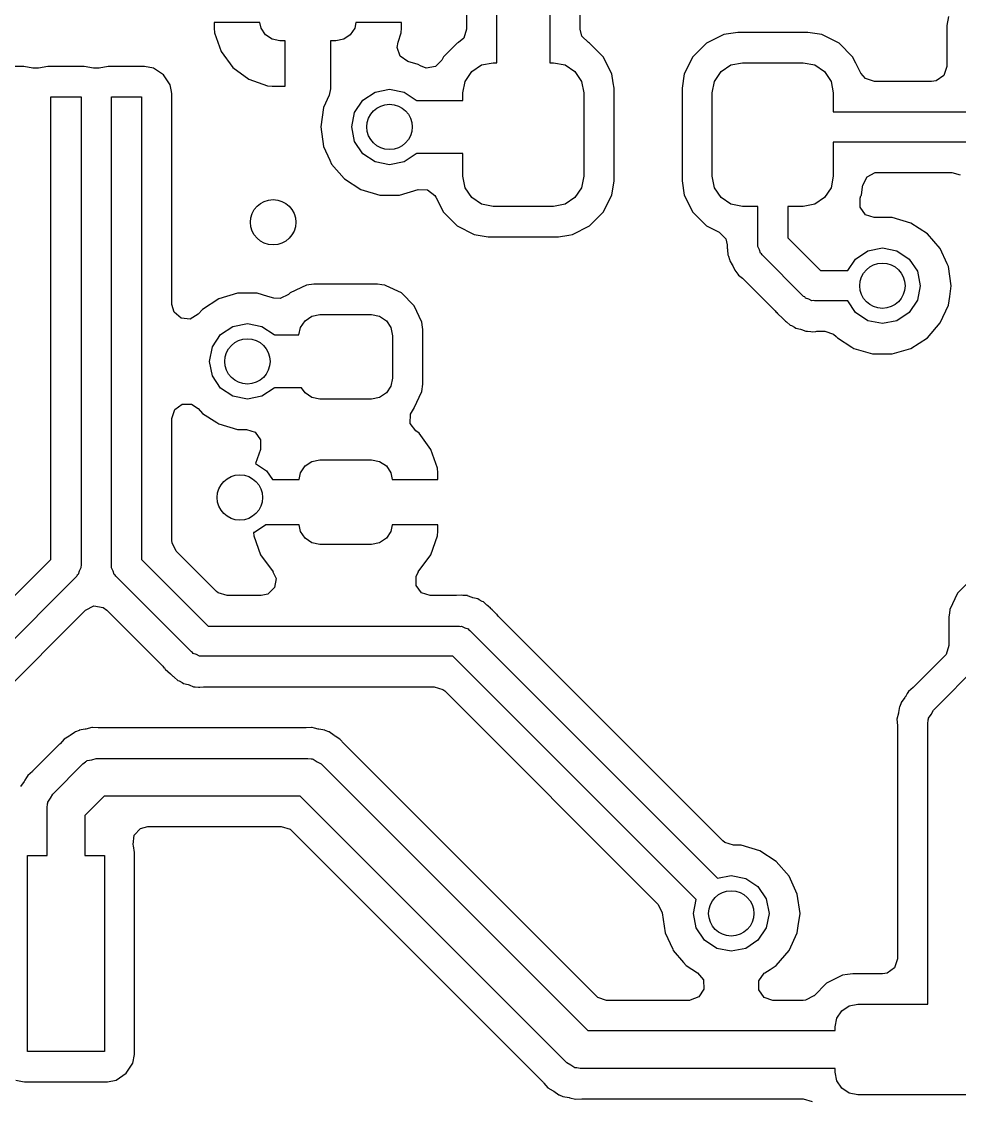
# Model space of a CAD drawing. Extents: x 100.3 to 197.2, y -144.7 to -85.3.
# Drawn here: x 171.46 to 177.66, y -105.48 to -98.35 of the extents above; entities that cross this region are included whole.
import ezdxf

# ---------------------------------------------------------------- set-up
doc = ezdxf.new("R2010")
doc.units = 0
doc.layers.add('BLACK', color=7, linetype='CONTINUOUS')

msp = doc.modelspace()

# ---------------------------------------------------------------- linework, layer by layer
at = {"layer": 'BLACK', "linetype": 'CONTINUOUS'}
for p, q in [((174.6, -98.625), (174.6, -97.975)), ((174.95, -97.975), (174.95, -98.625)), ((174.399, -98.1957), (174.399, -98.4043)), ((175.15, -98.4043), (175.15, -98.1957)), ((177.587, -98.3193), (177.575, -98.3802)), ((173.033, -98.36), (172.73, -98.36)), ((172.73, -98.36), (172.73, -98.36)), ((172.73, -98.36), (172.73, -98.3974)), ((172.73, -98.3974), (172.733, -98.4268)), ((173.04, -98.3967), (173.033, -98.36)), ((173.07, -98.4405), (173.04, -98.3967)), ((173.66, -98.3967), (173.63, -98.4405)), ((173.667, -98.36), (173.66, -98.3967)), ((173.97, -98.36), (173.667, -98.36)), ((173.967, -98.4268), (173.97, -98.3974)), ((173.97, -98.3974), (173.97, -98.36)), ((173.97, -98.36), (173.97, -98.36)), ((173.97, -98.3974), (173.97, -98.3974)), ((174.399, -98.4043), (174.381, -98.4625)), ((175.161, -98.4492), (175.15, -98.4043)), ((177.575, -98.3802), (177.575, -98.6505)), ((172.733, -98.4268), (172.776, -98.5506)), ((173.113, -98.4697), (173.07, -98.4405)), ((173.165, -98.48), (173.113, -98.4697)), ((173.2, -98.48), (173.165, -98.48)), ((173.2, -98.78), (173.2, -98.48)), ((173.535, -98.48), (173.5, -98.48)), ((173.5, -98.48), (173.5, -98.798)), ((173.587, -98.4697), (173.535, -98.48)), ((173.63, -98.4405), (173.587, -98.4697)), ((173.94, -98.5239), (173.946, -98.4884)), ((173.946, -98.4884), (173.967, -98.4268)), ((174.345, -98.4925), (174.337, -98.4969)), ((174.381, -98.4625), (174.345, -98.4925)), ((175.205, -98.4925), (175.161, -98.4492)), ((175.213, -98.4969), (175.205, -98.4925)), ((176.1, -98.4394), (175.987, -98.4969)), ((176.193, -98.4245), (176.1, -98.4394)), ((176.1, -98.4394), (176.1, -98.4394)), ((176.657, -98.4245), (176.193, -98.4245)), ((176.193, -98.4245), (176.193, -98.4245)), ((176.75, -98.4394), (176.657, -98.4245)), ((176.863, -98.4969), (176.75, -98.4394)), ((176.75, -98.4394), (176.75, -98.4394)), ((172.776, -98.5506), (172.854, -98.6561)), ((173.961, -98.5815), (173.94, -98.5239)), ((174.337, -98.4969), (174.247, -98.5867)), ((174.337, -98.4969), (174.337, -98.4969)), ((174.337, -98.4969), (174.337, -98.4969)), ((175.303, -98.5867), (175.213, -98.4969)), ((175.213, -98.4969), (175.213, -98.4969)), ((175.213, -98.4969), (175.213, -98.4969)), ((175.987, -98.4969), (175.897, -98.5867)), ((176.953, -98.5867), (176.863, -98.4969)), ((174.011, -98.6161), (173.961, -98.5815)), ((174.079, -98.636), (174.011, -98.6161)), ((174.095, -98.6459), (174.079, -98.636)), ((174.236, -98.6076), (174.193, -98.6509)), ((174.242, -98.5956), (174.236, -98.6076)), ((174.247, -98.5867), (174.242, -98.5956)), ((174.498, -98.6402), (174.575, -98.625)), ((174.575, -98.625), (174.6, -98.625)), ((174.95, -98.625), (174.975, -98.625)), ((174.975, -98.625), (175.052, -98.6402)), ((175.361, -98.6997), (175.303, -98.5867)), ((175.897, -98.5867), (175.839, -98.6997)), ((176.148, -98.6402), (176.225, -98.625)), ((176.225, -98.625), (176.625, -98.625)), ((176.625, -98.625), (176.702, -98.6402)), ((176.975, -98.629), (176.953, -98.5867)), ((177.008, -98.6954), (176.975, -98.629)), ((171.47, -98.6495), (171.23, -98.6495)), ((171.531, -98.6616), (171.47, -98.6495)), ((171.47, -98.6495), (171.47, -98.6495)), ((171.569, -98.6616), (171.531, -98.6616)), ((171.63, -98.6495), (171.569, -98.6616)), ((171.87, -98.6495), (171.63, -98.6495)), ((171.63, -98.6495), (171.63, -98.6495)), ((171.931, -98.6616), (171.87, -98.6495)), ((171.87, -98.6495), (171.87, -98.6495)), ((171.969, -98.6616), (171.931, -98.6616)), ((172.03, -98.6495), (171.969, -98.6616)), ((172.27, -98.6495), (172.03, -98.6495)), ((172.03, -98.6495), (172.03, -98.6495)), ((172.328, -98.6611), (172.27, -98.6495)), ((172.27, -98.6495), (172.27, -98.6495)), ((172.394, -98.7054), (172.328, -98.6611)), ((172.328, -98.6611), (172.328, -98.6611)), ((172.328, -98.6611), (172.328, -98.6611)), ((172.328, -98.6611), (172.328, -98.6611)), ((172.395, -98.7054), (172.394, -98.7054)), ((172.439, -98.7718), (172.395, -98.7054)), ((172.854, -98.6561), (172.854, -98.6561)), ((172.854, -98.6561), (172.959, -98.7339)), ((174.133, -98.6604), (174.095, -98.6459)), ((174.193, -98.6509), (174.133, -98.6604)), ((174.39, -98.7485), (174.434, -98.6836)), ((174.434, -98.6836), (174.498, -98.6402)), ((175.052, -98.6402), (175.116, -98.6836)), ((175.116, -98.6836), (175.16, -98.7485)), ((175.37, -98.7573), (175.361, -98.6997)), ((175.361, -98.6997), (175.361, -98.6997)), ((175.361, -98.6997), (175.361, -98.6997)), ((175.839, -98.6997), (175.825, -98.7935)), ((176.04, -98.7485), (176.084, -98.6836)), ((176.084, -98.6836), (176.148, -98.6402)), ((176.702, -98.6402), (176.766, -98.6836)), ((176.766, -98.6836), (176.81, -98.7485)), ((177.038, -98.7306), (177.008, -98.6954)), ((177.575, -98.6505), (177.556, -98.7087)), ((172.448, -98.8162), (172.439, -98.7718)), ((172.959, -98.7339), (173.083, -98.7772)), ((173.083, -98.7772), (173.113, -98.78)), ((174.375, -98.825), (174.39, -98.7485)), ((175.16, -98.7485), (175.175, -98.825)), ((175.375, -98.7935), (175.37, -98.7573)), ((176.025, -98.825), (176.04, -98.7485)), ((176.81, -98.7485), (176.825, -98.825)), ((177.097, -98.7495), (177.038, -98.7306)), ((177.475, -98.7495), (177.097, -98.7495)), ((177.506, -98.7447), (177.475, -98.7495)), ((177.556, -98.7087), (177.506, -98.7447)), ((171.65, -99.85), (171.65, -98.85)), ((171.65, -98.85), (171.85, -98.85)), ((171.85, -98.85), (171.85, -99.35)), ((172.05, -99.85), (172.05, -98.85)), ((172.05, -98.85), (172.25, -98.85)), ((172.25, -98.85), (172.25, -99.35)), ((172.45, -98.8302), (172.448, -98.8162)), ((172.451, -98.8303), (172.45, -98.8302)), ((172.451, -100.223), (172.451, -98.8303)), ((173.113, -98.78), (173.113, -98.78)), ((173.113, -98.78), (173.2, -98.78)), ((173.2, -98.78), (173.2, -98.78)), ((173.491, -98.8391), (173.453, -98.9218)), ((173.5, -98.798), (173.491, -98.8391)), ((173.713, -98.8732), (173.794, -98.819)), ((173.794, -98.819), (173.89, -98.8)), ((173.89, -98.8), (173.986, -98.819)), ((173.986, -98.819), (174.067, -98.8732)), ((174.375, -98.875), (174.375, -98.825)), ((175.175, -98.825), (175.175, -99.375)), ((175.375, -99.4065), (175.375, -98.7935)), ((175.825, -98.7935), (175.825, -99.4065)), ((176.025, -99.375), (176.025, -98.825)), ((176.825, -98.825), (176.825, -98.95)), ((173.659, -98.9543), (173.713, -98.8732)), ((174.067, -98.8732), (174.068, -98.875)), ((174.068, -98.875), (174.375, -98.875)), ((173.453, -98.9218), (173.435, -99.05)), ((173.453, -98.9218), (173.453, -98.9218)), ((173.64, -99.05), (173.659, -98.9543)), ((176.825, -98.95), (177.775, -98.95)), ((173.435, -99.05), (173.435, -99.05)), ((173.435, -99.05), (173.453, -99.1782)), ((173.659, -99.1457), (173.64, -99.05)), ((173.453, -99.1782), (173.495, -99.2699)), ((173.713, -99.2268), (173.659, -99.1457)), ((177.775, -99.15), (176.825, -99.15)), ((176.825, -99.15), (176.825, -99.375)), ((173.495, -99.2699), (173.507, -99.2961)), ((173.794, -99.281), (173.713, -99.2268)), ((174.067, -99.2268), (173.986, -99.281)), ((174.068, -99.225), (174.067, -99.2268)), ((174.375, -99.225), (174.068, -99.225)), ((174.375, -99.375), (174.375, -99.225)), ((173.507, -99.2961), (173.589, -99.3904)), ((173.89, -99.3), (173.794, -99.281)), ((173.986, -99.281), (173.89, -99.3)), ((171.85, -99.35), (171.85, -101.95)), ((172.25, -99.35), (172.25, -101.909)), ((173.589, -99.3904), (173.592, -99.394)), ((173.592, -99.394), (173.7, -99.4637)), ((174.39, -99.4515), (174.375, -99.375)), ((175.175, -99.375), (175.16, -99.4515)), ((175.361, -99.5003), (175.375, -99.4065)), ((175.825, -99.4065), (175.825, -99.4065)), ((175.825, -99.4065), (175.839, -99.5003)), ((176.04, -99.4515), (176.025, -99.375)), ((176.825, -99.375), (176.81, -99.4515)), ((177.021, -99.434), (177.049, -99.3795)), ((177.049, -99.3795), (177.103, -99.3517)), ((177.103, -99.3517), (177.119, -99.3505)), ((177.119, -99.3505), (177.609, -99.3505)), ((177.609, -99.3505), (177.664, -99.3672)), ((173.7, -99.4637), (173.701, -99.464)), ((173.701, -99.464), (173.825, -99.5005)), ((173.955, -99.5005), (174.079, -99.464)), ((174.079, -99.464), (174.08, -99.4637)), ((174.079, -99.464), (174.079, -99.464)), ((174.08, -99.4637), (174.141, -99.4654)), ((174.141, -99.4654), (174.19, -99.5028)), ((174.434, -99.5164), (174.39, -99.4515)), ((175.16, -99.4515), (175.116, -99.5164)), ((176.084, -99.5164), (176.04, -99.4515)), ((176.81, -99.4515), (176.766, -99.5164)), ((177.011, -99.5003), (177.019, -99.4459)), ((177.019, -99.4459), (177.021, -99.434)), ((173.825, -99.5005), (173.825, -99.5005)), ((173.825, -99.5005), (173.955, -99.5005)), ((173.955, -99.5005), (173.955, -99.5005)), ((174.19, -99.5028), (174.196, -99.5137)), ((174.196, -99.5137), (174.247, -99.6133)), ((174.498, -99.5598), (174.434, -99.5164)), ((174.575, -99.575), (174.498, -99.5598)), ((175.052, -99.5598), (174.975, -99.575)), ((175.116, -99.5164), (175.052, -99.5598)), ((175.303, -99.6133), (175.361, -99.5003)), ((175.839, -99.5003), (175.839, -99.5003)), ((175.839, -99.5003), (175.839, -99.5003)), ((175.839, -99.5003), (175.897, -99.6133)), ((176.148, -99.5598), (176.084, -99.5164)), ((176.225, -99.575), (176.148, -99.5598)), ((176.702, -99.5598), (176.625, -99.575)), ((176.766, -99.5164), (176.702, -99.5598)), ((177.002, -99.5199), (177.008, -99.5056)), ((177.002, -99.5811), (177.002, -99.5199)), ((177.008, -99.5056), (177.011, -99.5003)), ((174.247, -99.6133), (174.247, -99.6133)), ((174.247, -99.6133), (174.337, -99.703)), ((174.975, -99.575), (174.575, -99.575)), ((175.213, -99.703), (175.303, -99.6133)), ((175.897, -99.6133), (175.987, -99.703)), ((176.325, -99.575), (176.225, -99.575)), ((176.325, -99.825), (176.325, -99.575)), ((176.625, -99.575), (176.525, -99.575)), ((176.525, -99.575), (176.525, -99.7836)), ((177.038, -99.6306), (177.002, -99.5811)), ((177.096, -99.6495), (177.038, -99.6306)), ((174.337, -99.703), (174.45, -99.7606)), ((175.1, -99.7606), (175.213, -99.703)), ((175.987, -99.703), (176.07, -99.7457)), ((177.215, -99.6495), (177.096, -99.6495)), ((177.338, -99.6857), (177.215, -99.6495)), ((177.215, -99.6495), (177.215, -99.6495)), ((177.339, -99.686), (177.338, -99.6857)), ((177.448, -99.756), (177.339, -99.686)), ((177.339, -99.686), (177.339, -99.686)), ((177.339, -99.686), (177.339, -99.686)), ((174.45, -99.7606), (174.543, -99.7755)), ((174.543, -99.7755), (175.007, -99.7755)), ((175.007, -99.7755), (175.076, -99.7646)), ((175.007, -99.7755), (175.007, -99.7755)), ((175.007, -99.7755), (175.007, -99.7755)), ((175.076, -99.7646), (175.1, -99.7606)), ((175.1, -99.7606), (175.1, -99.7606)), ((175.1, -99.7606), (175.1, -99.7606)), ((176.07, -99.7457), (176.114, -99.789)), ((177.533, -99.8539), (177.448, -99.756)), ((177.448, -99.756), (177.448, -99.756)), ((177.448, -99.756), (177.448, -99.756)), ((176.114, -99.789), (176.124, -99.8292)), ((176.124, -99.8292), (176.124, -99.8307)), ((176.124, -99.8307), (176.124, -99.833)), ((176.124, -99.833), (176.124, -99.8528)), ((176.327, -99.8327), (176.325, -99.825)), ((176.326, -99.8406), (176.327, -99.8327)), ((176.337, -99.8615), (176.326, -99.8406)), ((176.525, -99.7836), (176.741, -100)), ((171.65, -101.909), (171.65, -99.85)), ((172.05, -101.95), (172.05, -99.85)), ((176.124, -99.8528), (176.125, -99.8563)), ((176.125, -99.8563), (176.125, -99.8563)), ((176.125, -99.8563), (176.126, -99.8631)), ((176.126, -99.8631), (176.127, -99.895)), ((176.127, -99.895), (176.127, -99.895)), ((176.127, -99.895), (176.131, -99.904)), ((176.131, -99.904), (176.138, -99.9258)), ((176.344, -99.8838), (176.337, -99.8615)), ((176.351, -99.8885), (176.344, -99.8838)), ((176.354, -99.8957), (176.351, -99.8885)), ((176.629, -100.171), (176.354, -99.8957)), ((176.973, -99.9232), (177.054, -99.869)), ((177.054, -99.869), (177.15, -99.85)), ((177.15, -99.85), (177.246, -99.869)), ((177.246, -99.869), (177.327, -99.9232)), ((177.579, -99.9545), (177.533, -99.8539)), ((176.138, -99.9258), (176.14, -99.9354)), ((176.14, -99.9354), (176.157, -99.9625)), ((176.157, -99.9625), (176.16, -99.9686)), ((176.16, -99.9686), (176.173, -99.9972)), ((176.922, -100), (176.973, -99.9232)), ((177.327, -99.9232), (177.381, -100.004)), ((177.587, -99.9718), (177.579, -99.9545)), ((177.605, -100.1), (177.587, -99.9718)), ((176.173, -99.9972), (176.173, -99.9978)), ((176.173, -99.9978), (176.18, -100.005)), ((176.18, -100.005), (176.194, -100.023)), ((176.194, -100.023), (176.199, -100.03)), ((176.199, -100.03), (176.199, -100.031)), ((176.199, -100.031), (176.225, -100.05)), ((176.225, -100.05), (176.23, -100.055)), ((176.23, -100.055), (176.441, -100.266)), ((176.741, -100), (176.922, -100)), ((177.381, -100.004), (177.4, -100.1)), ((173.341, -100.096), (173.232, -100.147)), ((173.39, -100.09), (173.341, -100.096)), ((173.341, -100.096), (173.341, -100.096)), ((173.81, -100.09), (173.39, -100.09)), ((173.39, -100.09), (173.39, -100.09)), ((173.84, -100.093), (173.81, -100.09)), ((173.81, -100.09), (173.81, -100.09)), ((173.859, -100.096), (173.84, -100.093)), ((173.868, -100.1), (173.859, -100.096)), ((173.968, -100.147), (173.868, -100.1)), ((177.4, -100.1), (177.381, -100.196)), ((177.595, -100.172), (177.605, -100.1)), ((177.605, -100.1), (177.605, -100.1)), ((172.761, -100.186), (172.652, -100.256)), ((172.885, -100.149), (172.761, -100.186)), ((172.761, -100.186), (172.761, -100.186)), ((173.015, -100.149), (172.885, -100.149)), ((172.885, -100.149), (172.885, -100.149)), ((173.086, -100.17), (173.015, -100.149)), ((173.015, -100.149), (173.015, -100.149)), ((173.124, -100.182), (173.086, -100.17)), ((173.167, -100.184), (173.124, -100.182)), ((173.222, -100.157), (173.167, -100.184)), ((173.232, -100.147), (173.222, -100.157)), ((173.232, -100.147), (173.232, -100.147)), ((174.053, -100.232), (173.968, -100.147)), ((173.968, -100.147), (173.968, -100.147)), ((173.968, -100.147), (173.968, -100.147)), ((176.636, -100.174), (176.629, -100.171)), ((176.641, -100.181), (176.636, -100.174)), ((176.663, -100.188), (176.641, -100.181)), ((176.684, -100.199), (176.663, -100.188)), ((176.692, -100.198), (176.684, -100.199)), ((176.7, -100.2), (176.692, -100.198)), ((176.922, -100.2), (176.7, -100.2)), ((176.973, -100.277), (176.922, -100.2)), ((177.381, -100.196), (177.327, -100.277)), ((177.587, -100.228), (177.595, -100.172)), ((172.465, -100.274), (172.451, -100.223)), ((172.511, -100.314), (172.465, -100.274)), ((172.652, -100.256), (172.624, -100.288)), ((172.652, -100.256), (172.652, -100.256)), ((174.104, -100.341), (174.053, -100.232)), ((174.053, -100.232), (174.053, -100.232)), ((174.053, -100.232), (174.053, -100.232)), ((176.441, -100.266), (176.45, -100.278)), ((177.533, -100.346), (177.587, -100.228)), ((172.572, -100.32), (172.511, -100.314)), ((172.624, -100.288), (172.572, -100.32)), ((173.301, -100.376), (173.331, -100.331)), ((173.331, -100.331), (173.376, -100.301)), ((173.376, -100.301), (173.43, -100.29)), ((173.43, -100.29), (173.77, -100.29)), ((173.77, -100.29), (173.824, -100.301)), ((173.824, -100.301), (173.869, -100.331)), ((173.869, -100.331), (173.899, -100.376)), ((174.108, -100.374), (174.104, -100.341)), ((174.104, -100.341), (174.104, -100.341)), ((176.45, -100.278), (176.451, -100.277)), ((176.451, -100.277), (176.456, -100.284)), ((176.456, -100.284), (176.492, -100.317)), ((176.492, -100.317), (176.493, -100.318)), ((176.493, -100.318), (176.503, -100.328)), ((176.503, -100.328), (176.507, -100.332)), ((176.507, -100.332), (176.51, -100.334)), ((176.51, -100.334), (176.516, -100.338)), ((176.516, -100.338), (176.539, -100.36)), ((177.054, -100.331), (176.973, -100.277)), ((177.15, -100.35), (177.054, -100.331)), ((177.246, -100.331), (177.15, -100.35)), ((177.327, -100.277), (177.246, -100.331)), ((177.448, -100.444), (177.533, -100.346)), ((172.773, -100.423), (172.854, -100.369)), ((172.854, -100.369), (172.95, -100.35)), ((172.95, -100.35), (173.046, -100.369)), ((173.046, -100.369), (173.127, -100.423)), ((173.291, -100.425), (173.301, -100.376)), ((173.899, -100.376), (173.91, -100.43)), ((174.11, -100.39), (174.108, -100.374)), ((174.111, -100.75), (174.11, -100.39)), ((176.539, -100.36), (176.539, -100.36)), ((176.539, -100.36), (176.539, -100.36)), ((176.539, -100.36), (176.548, -100.363)), ((176.548, -100.363), (176.568, -100.374)), ((176.568, -100.374), (176.577, -100.38)), ((176.577, -100.38), (176.608, -100.387)), ((176.608, -100.387), (176.614, -100.389)), ((176.614, -100.389), (176.644, -100.4)), ((176.644, -100.4), (176.654, -100.4)), ((176.654, -100.4), (176.676, -100.403)), ((176.676, -100.403), (176.686, -100.405)), ((176.686, -100.405), (176.71, -100.402)), ((176.71, -100.402), (176.717, -100.401)), ((176.717, -100.401), (176.724, -100.4)), ((176.724, -100.4), (176.769, -100.4)), ((176.769, -100.4), (176.827, -100.419)), ((172.719, -100.504), (172.773, -100.423)), ((173.127, -100.423), (173.128, -100.425)), ((173.128, -100.425), (173.291, -100.425)), ((173.91, -100.43), (173.91, -100.71)), ((176.827, -100.419), (176.844, -100.435)), ((176.844, -100.435), (176.852, -100.444)), ((176.852, -100.444), (176.852, -100.444)), ((176.852, -100.444), (176.948, -100.506)), ((177.339, -100.514), (177.448, -100.444)), ((172.7, -100.6), (172.719, -100.504)), ((176.948, -100.506), (176.961, -100.514)), ((176.961, -100.514), (177.085, -100.55)), ((177.085, -100.55), (177.085, -100.55)), ((177.085, -100.55), (177.215, -100.55)), ((177.215, -100.55), (177.339, -100.514)), ((177.215, -100.55), (177.215, -100.55)), ((172.719, -100.696), (172.7, -100.6)), ((172.773, -100.777), (172.719, -100.696)), ((173.899, -100.764), (173.869, -100.809)), ((173.91, -100.71), (173.899, -100.764)), ((174.104, -100.799), (174.111, -100.75)), ((172.854, -100.831), (172.773, -100.777)), ((172.95, -100.85), (172.854, -100.831)), ((173.046, -100.831), (172.95, -100.85)), ((173.127, -100.777), (173.046, -100.831)), ((173.128, -100.775), (173.127, -100.777)), ((173.308, -100.775), (173.128, -100.775)), ((173.331, -100.809), (173.308, -100.775)), ((173.376, -100.839), (173.331, -100.809)), ((173.43, -100.85), (173.376, -100.839)), ((173.824, -100.839), (173.77, -100.85)), ((173.869, -100.809), (173.824, -100.839)), ((174.053, -100.908), (174.104, -100.799)), ((172.469, -100.919), (172.519, -100.883)), ((172.519, -100.883), (172.58, -100.883)), ((172.58, -100.883), (172.624, -100.912)), ((172.624, -100.912), (172.652, -100.944)), ((173.77, -100.85), (173.43, -100.85)), ((174.028, -100.948), (174.048, -100.915)), ((174.048, -100.915), (174.048, -100.915)), ((174.048, -100.915), (174.049, -100.915)), ((174.049, -100.915), (174.052, -100.91)), ((174.052, -100.91), (174.053, -100.908)), ((172.451, -100.977), (172.469, -100.919)), ((172.451, -101.785), (172.451, -100.977)), ((172.652, -100.944), (172.652, -100.944)), ((172.652, -100.944), (172.747, -101.005)), ((174.027, -101.01), (174.028, -100.948)), ((172.747, -101.005), (172.761, -101.014)), ((172.761, -101.014), (172.885, -101.05)), ((172.885, -101.05), (172.885, -101.05)), ((172.885, -101.05), (172.943, -101.05)), ((172.943, -101.05), (173.001, -101.069)), ((174.063, -101.059), (174.027, -101.01)), ((174.085, -101.075), (174.063, -101.059)), ((173.001, -101.069), (173.037, -101.119)), ((173.037, -101.119), (173.037, -101.18)), ((174.163, -101.182), (174.085, -101.075)), ((174.085, -101.075), (174.085, -101.075)), ((173.037, -101.182), (173.004, -101.275)), ((173.037, -101.18), (173.037, -101.182)), ((174.207, -101.307), (174.163, -101.182)), ((173.331, -101.291), (173.376, -101.261)), ((173.376, -101.261), (173.43, -101.25)), ((173.43, -101.25), (173.77, -101.25)), ((173.77, -101.25), (173.824, -101.261)), ((173.824, -101.261), (173.869, -101.291)), ((173.004, -101.275), (173.077, -101.323)), ((173.077, -101.323), (173.115, -101.38)), ((173.292, -101.38), (173.301, -101.336)), ((173.301, -101.336), (173.331, -101.291)), ((173.869, -101.291), (173.899, -101.336)), ((173.899, -101.336), (173.908, -101.38)), ((174.21, -101.337), (174.207, -101.307)), ((174.207, -101.307), (174.207, -101.307)), ((174.21, -101.38), (174.21, -101.337)), ((173.115, -101.38), (173.292, -101.38)), ((173.908, -101.38), (174.21, -101.38)), ((174.21, -101.38), (174.21, -101.38)), ((173.072, -101.68), (172.996, -101.731)), ((173.292, -101.68), (173.072, -101.68)), ((173.301, -101.724), (173.292, -101.68)), ((173.908, -101.68), (173.899, -101.724)), ((174.21, -101.68), (173.908, -101.68)), ((174.21, -101.723), (174.21, -101.68)), ((172.996, -101.731), (172.991, -101.732)), ((172.991, -101.732), (172.993, -101.753)), ((172.993, -101.753), (172.993, -101.753)), ((172.993, -101.753), (173.037, -101.878)), ((173.331, -101.769), (173.301, -101.724)), ((173.376, -101.799), (173.331, -101.769)), ((173.869, -101.769), (173.824, -101.799)), ((173.899, -101.724), (173.869, -101.769)), ((174.163, -101.878), (174.207, -101.753)), ((174.207, -101.753), (174.21, -101.723)), ((172.452, -101.8), (172.451, -101.785)), ((172.479, -101.855), (172.452, -101.8)), ((173.43, -101.81), (173.376, -101.799)), ((173.77, -101.81), (173.43, -101.81)), ((173.824, -101.799), (173.77, -101.81)), ((169.691, -103.867), (171.65, -101.909)), ((172.25, -101.909), (172.691, -102.35)), ((172.745, -102.121), (172.479, -101.855)), ((173.037, -101.878), (173.12, -101.991)), ((174.08, -101.991), (174.163, -101.878)), ((171.849, -101.966), (171.838, -101.987)), ((171.85, -101.95), (171.848, -101.958)), ((171.848, -101.958), (171.849, -101.966)), ((172.052, -101.958), (172.05, -101.95)), ((172.051, -101.966), (172.052, -101.958)), ((172.062, -101.987), (172.051, -101.966)), ((171.821, -102.021), (169.974, -103.867)), ((171.824, -102.014), (171.821, -102.021)), ((171.831, -102.009), (171.824, -102.014)), ((171.838, -101.987), (171.831, -102.009)), ((172.069, -102.009), (172.062, -101.987)), ((172.076, -102.014), (172.069, -102.009)), ((172.079, -102.021), (172.076, -102.014)), ((172.579, -102.521), (172.079, -102.021)), ((173.12, -101.991), (173.117, -101.992)), ((173.117, -101.992), (173.139, -102.035)), ((173.139, -102.035), (173.129, -102.095)), ((174.065, -102.02), (174.082, -101.992)), ((174.065, -102.081), (174.065, -102.02)), ((174.082, -101.992), (174.08, -101.991)), ((177.732, -102.047), (177.647, -102.132)), ((172.757, -102.131), (172.745, -102.121)), ((173.129, -102.095), (173.086, -102.139)), ((174.101, -102.131), (174.065, -102.081)), ((172.815, -102.149), (172.757, -102.131)), ((173.041, -102.149), (172.815, -102.149)), ((173.086, -102.139), (173.041, -102.149)), ((174.159, -102.149), (174.101, -102.131)), ((174.326, -102.149), (174.159, -102.149)), ((174.333, -102.149), (174.326, -102.149)), ((174.364, -102.145), (174.333, -102.149)), ((174.374, -102.147), (174.364, -102.145)), ((174.364, -102.145), (174.364, -102.145)), ((174.396, -102.149), (174.374, -102.147)), ((174.406, -102.149), (174.396, -102.149)), ((174.406, -102.15), (174.406, -102.149)), ((174.406, -102.149), (174.406, -102.149)), ((174.406, -102.149), (174.406, -102.149)), ((174.436, -102.161), (174.406, -102.15)), ((174.442, -102.163), (174.436, -102.161)), ((174.473, -102.17), (174.442, -102.163)), ((174.482, -102.176), (174.473, -102.17)), ((174.473, -102.17), (174.473, -102.17)), ((174.502, -102.187), (174.482, -102.176)), ((174.511, -102.19), (174.502, -102.187)), ((174.534, -102.212), (174.511, -102.19)), ((177.647, -102.132), (177.596, -102.241)), ((170.629, -103.496), (171.88, -102.245)), ((171.88, -102.245), (171.935, -102.217)), ((171.935, -102.217), (171.995, -102.227)), ((171.995, -102.227), (172.02, -102.245)), ((172.02, -102.245), (172.391, -102.616)), ((174.54, -102.216), (174.534, -102.212)), ((174.542, -102.217), (174.54, -102.216)), ((174.543, -102.218), (174.542, -102.217)), ((174.557, -102.232), (174.543, -102.218)), ((174.558, -102.233), (174.557, -102.232)), ((174.569, -102.243), (174.558, -102.233)), ((174.594, -102.266), (174.569, -102.243)), ((174.599, -102.273), (174.594, -102.266)), ((177.593, -102.264), (177.59, -102.289)), ((177.596, -102.241), (177.593, -102.264)), ((177.596, -102.241), (177.596, -102.241)), ((174.6, -102.272), (174.599, -102.273)), ((174.609, -102.284), (174.6, -102.272)), ((176.095, -103.771), (174.609, -102.284)), ((177.59, -102.289), (177.589, -102.29)), ((177.589, -102.29), (177.589, -102.479)), ((172.691, -102.35), (174.35, -102.35)), ((174.35, -102.35), (174.358, -102.352)), ((174.358, -102.352), (174.366, -102.351)), ((174.366, -102.351), (174.387, -102.362)), ((174.387, -102.362), (174.409, -102.369)), ((174.409, -102.369), (174.414, -102.376)), ((174.414, -102.376), (174.421, -102.379)), ((174.421, -102.379), (176.059, -104.018)), ((177.589, -102.479), (177.571, -102.537)), ((172.586, -102.524), (172.579, -102.521)), ((172.591, -102.531), (172.586, -102.524)), ((172.613, -102.538), (172.591, -102.531)), ((172.634, -102.549), (172.613, -102.538)), ((172.642, -102.548), (172.634, -102.549)), ((172.65, -102.55), (172.642, -102.548)), ((174.309, -102.55), (172.65, -102.55)), ((175.918, -104.159), (174.309, -102.55)), ((177.561, -102.549), (177.356, -102.753)), ((177.571, -102.537), (177.561, -102.549)), ((172.391, -102.616), (172.4, -102.628)), ((172.4, -102.628), (172.401, -102.627)), ((172.401, -102.627), (172.406, -102.634)), ((177.487, -102.907), (177.79, -102.603)), ((172.406, -102.634), (172.442, -102.667)), ((172.442, -102.667), (172.443, -102.668)), ((172.443, -102.668), (172.455, -102.68)), ((172.455, -102.68), (172.457, -102.682)), ((172.457, -102.682), (172.46, -102.684)), ((172.46, -102.684), (172.466, -102.688)), ((172.466, -102.688), (172.489, -102.71)), ((172.489, -102.71), (172.489, -102.71)), ((172.489, -102.71), (172.489, -102.71)), ((172.489, -102.71), (172.498, -102.713)), ((172.498, -102.713), (172.518, -102.724)), ((172.518, -102.724), (172.527, -102.73)), ((172.527, -102.73), (172.558, -102.737)), ((172.558, -102.737), (172.564, -102.739)), ((172.564, -102.739), (172.594, -102.751)), ((172.594, -102.751), (172.604, -102.751)), ((172.604, -102.751), (172.626, -102.753)), ((172.626, -102.753), (172.636, -102.755)), ((172.636, -102.755), (172.66, -102.752)), ((172.66, -102.752), (172.667, -102.751)), ((172.667, -102.751), (172.674, -102.751)), ((172.674, -102.751), (174.185, -102.751)), ((174.185, -102.751), (174.243, -102.769)), ((174.243, -102.769), (174.255, -102.779)), ((177.353, -102.756), (177.322, -102.783)), ((177.356, -102.753), (177.353, -102.756)), ((174.255, -102.779), (175.667, -104.191)), ((177.299, -102.822), (177.275, -102.855)), ((177.301, -102.818), (177.299, -102.822)), ((177.302, -102.817), (177.301, -102.818)), ((177.314, -102.797), (177.302, -102.817)), ((177.322, -102.783), (177.314, -102.797)), ((177.322, -102.783), (177.322, -102.783)), ((177.264, -102.882), (177.257, -102.922)), ((177.265, -102.881), (177.264, -102.882)), ((177.264, -102.882), (177.264, -102.882)), ((177.275, -102.857), (177.265, -102.881)), ((177.275, -102.855), (177.275, -102.855)), ((177.275, -102.855), (177.275, -102.857)), ((177.472, -102.934), (177.487, -102.907)), ((177.256, -102.927), (177.246, -102.966)), ((177.246, -102.966), (177.246, -102.966)), ((177.246, -102.966), (177.249, -103.007)), ((177.257, -102.922), (177.256, -102.927)), ((177.45, -102.995), (177.453, -102.973)), ((177.453, -102.968), (177.454, -102.966)), ((177.453, -102.973), (177.453, -102.968)), ((177.454, -102.966), (177.455, -102.96)), ((177.455, -102.96), (177.472, -102.934)), ((171.806, -103.054), (171.777, -103.074)), ((171.81, -103.05), (171.806, -103.054)), ((171.812, -103.05), (171.81, -103.05)), ((171.81, -103.05), (171.81, -103.05)), ((171.836, -103.04), (171.812, -103.05)), ((171.837, -103.039), (171.836, -103.04)), ((171.877, -103.032), (171.837, -103.039)), ((171.837, -103.039), (171.837, -103.039)), ((171.882, -103.031), (171.877, -103.032)), ((171.921, -103.021), (171.882, -103.031)), ((171.926, -103.021), (171.921, -103.021)), ((171.921, -103.021), (171.921, -103.021)), ((171.962, -103.024), (171.926, -103.021)), ((171.966, -103.024), (171.962, -103.024)), ((173.334, -103.024), (171.966, -103.024)), ((173.338, -103.024), (173.334, -103.024)), ((173.374, -103.021), (173.338, -103.024)), ((173.379, -103.021), (173.374, -103.021)), ((173.394, -103.025), (173.379, -103.021)), ((173.379, -103.021), (173.379, -103.021)), ((173.418, -103.031), (173.394, -103.025)), ((173.423, -103.032), (173.418, -103.031)), ((173.463, -103.039), (173.423, -103.032)), ((173.464, -103.04), (173.463, -103.039)), ((173.488, -103.05), (173.464, -103.04)), ((173.49, -103.05), (173.488, -103.05)), ((173.523, -103.074), (173.49, -103.05)), ((173.49, -103.05), (173.49, -103.05)), ((177.249, -103.007), (177.249, -103.011)), ((177.249, -103.011), (177.249, -104.55)), ((177.45, -104.85), (177.45, -102.995)), ((171.738, -103.097), (171.711, -103.128)), ((171.77, -103.078), (171.738, -103.097)), ((171.773, -103.076), (171.77, -103.078)), ((171.777, -103.074), (171.773, -103.076)), ((173.527, -103.076), (173.523, -103.074)), ((173.53, -103.078), (173.527, -103.076)), ((173.562, -103.097), (173.53, -103.078)), ((173.589, -103.128), (173.562, -103.097)), ((171.708, -103.131), (171.531, -103.308)), ((171.711, -103.128), (171.708, -103.131)), ((173.592, -103.131), (173.589, -103.128)), ((175.256, -104.796), (173.592, -103.131)), ((171.662, -103.462), (171.862, -103.262)), ((171.862, -103.262), (171.879, -103.248)), ((171.879, -103.248), (171.882, -103.245)), ((171.882, -103.245), (171.885, -103.244)), ((171.885, -103.244), (171.89, -103.24)), ((171.89, -103.24), (171.92, -103.234)), ((171.92, -103.234), (171.95, -103.225)), ((171.95, -103.225), (173.35, -103.225)), ((173.35, -103.225), (173.372, -103.228)), ((173.372, -103.228), (173.377, -103.228)), ((173.377, -103.228), (173.379, -103.229)), ((173.379, -103.229), (173.385, -103.23)), ((173.385, -103.23), (173.411, -103.247)), ((173.411, -103.247), (173.438, -103.262)), ((173.438, -103.262), (175.202, -105.025)), ((171.497, -103.338), (171.488, -103.352)), ((171.528, -103.311), (171.497, -103.338)), ((171.497, -103.338), (171.497, -103.338)), ((171.531, -103.308), (171.528, -103.311)), ((171.474, -103.377), (171.45, -103.41)), ((171.476, -103.373), (171.474, -103.377)), ((171.478, -103.37), (171.476, -103.373)), ((171.488, -103.352), (171.478, -103.37)), ((171.647, -103.489), (171.662, -103.462)), ((172.002, -103.475), (171.875, -103.602)), ((173.298, -103.475), (172.002, -103.475)), ((175.062, -105.238), (173.298, -103.475)), ((171.625, -103.55), (171.628, -103.528)), ((171.625, -103.867), (171.625, -103.55)), ((171.628, -103.523), (171.629, -103.521)), ((171.628, -103.528), (171.628, -103.523)), ((171.629, -103.521), (171.63, -103.515)), ((171.63, -103.515), (171.647, -103.489)), ((171.875, -103.602), (171.875, -103.867)), ((172.201, -103.733), (172.242, -103.688)), ((172.242, -103.688), (172.291, -103.675)), ((172.291, -103.675), (173.174, -103.675)), ((173.174, -103.675), (173.232, -103.694)), ((173.232, -103.694), (173.244, -103.704)), ((172.194, -103.794), (172.201, -103.733)), ((173.244, -103.704), (174.908, -105.369)), ((172.196, -103.803), (172.194, -103.794)), ((172.204, -103.848), (172.196, -103.803)), ((176.107, -103.781), (176.095, -103.771)), ((176.165, -103.799), (176.107, -103.781)), ((176.215, -103.799), (176.165, -103.799)), ((176.339, -103.836), (176.215, -103.799)), ((176.215, -103.799), (176.215, -103.799)), ((176.448, -103.906), (176.339, -103.836)), ((176.339, -103.836), (176.339, -103.836)), ((176.339, -103.836), (176.339, -103.836)), ((176.339, -103.836), (176.339, -103.836)), ((171.496, -105.163), (171.496, -103.867)), ((171.496, -103.867), (171.625, -103.867)), ((171.875, -103.867), (172.004, -103.867)), ((172.004, -103.867), (172.004, -105.163)), ((172.204, -105.183), (172.204, -103.848)), ((172.204, -103.848), (172.204, -103.848)), ((172.204, -103.848), (172.204, -103.848)), ((176.533, -104.004), (176.448, -103.906)), ((176.448, -103.906), (176.448, -103.906)), ((176.448, -103.906), (176.448, -103.906)), ((176.059, -104.018), (176.15, -104)), ((176.15, -104), (176.246, -104.019)), ((176.246, -104.019), (176.327, -104.073)), ((176.577, -104.102), (176.533, -104.004)), ((176.327, -104.073), (176.381, -104.154)), ((176.587, -104.122), (176.577, -104.102)), ((176.605, -104.25), (176.587, -104.122)), ((175.667, -104.191), (175.694, -104.246)), ((175.9, -104.25), (175.918, -104.159)), ((176.381, -104.154), (176.4, -104.25)), ((175.694, -104.246), (175.694, -104.247)), ((175.694, -104.247), (175.713, -104.378)), ((175.919, -104.346), (175.9, -104.25)), ((176.4, -104.25), (176.381, -104.346)), ((176.593, -104.333), (176.605, -104.25)), ((176.605, -104.25), (176.605, -104.25)), ((176.587, -104.378), (176.593, -104.333)), ((175.713, -104.378), (175.763, -104.486)), ((175.973, -104.427), (175.919, -104.346)), ((176.381, -104.346), (176.327, -104.427)), ((176.533, -104.496), (176.587, -104.378)), ((176.054, -104.481), (175.973, -104.427)), ((176.327, -104.427), (176.246, -104.481)), ((175.763, -104.486), (175.767, -104.496)), ((175.767, -104.496), (175.835, -104.574)), ((176.15, -104.5), (176.054, -104.481)), ((176.246, -104.481), (176.15, -104.5)), ((176.448, -104.594), (176.533, -104.496)), ((177.249, -104.55), (177.231, -104.609)), ((175.835, -104.574), (175.852, -104.594)), ((175.852, -104.594), (175.927, -104.642)), ((176.373, -104.642), (176.407, -104.62)), ((176.407, -104.62), (176.448, -104.594)), ((177.231, -104.609), (177.181, -104.645)), ((175.927, -104.642), (175.966, -104.69)), ((175.966, -104.69), (175.969, -104.751)), ((176.332, -104.695), (176.368, -104.645)), ((176.368, -104.645), (176.373, -104.642)), ((176.886, -104.659), (176.781, -104.711)), ((176.92, -104.654), (176.886, -104.659)), ((176.954, -104.649), (176.92, -104.654)), ((177.15, -104.649), (176.954, -104.649)), ((177.181, -104.645), (177.15, -104.649)), ((175.969, -104.751), (175.936, -104.802)), ((176.332, -104.756), (176.332, -104.695)), ((176.368, -104.806), (176.332, -104.756)), ((176.781, -104.711), (176.698, -104.794)), ((176.781, -104.711), (176.781, -104.711)), ((176.781, -104.711), (176.781, -104.711)), ((175.268, -104.806), (175.256, -104.796)), ((175.326, -104.825), (175.268, -104.806)), ((175.874, -104.825), (175.326, -104.825)), ((175.879, -104.824), (175.874, -104.825)), ((175.936, -104.802), (175.879, -104.824)), ((176.426, -104.825), (176.368, -104.806)), ((176.626, -104.825), (176.426, -104.825)), ((176.642, -104.823), (176.626, -104.825)), ((176.696, -104.796), (176.642, -104.823)), ((176.698, -104.794), (176.696, -104.796)), ((176.698, -104.794), (176.698, -104.794)), ((176.849, -104.943), (176.881, -104.894)), ((176.881, -104.894), (176.93, -104.861)), ((176.93, -104.861), (176.987, -104.85)), ((176.987, -104.85), (177.45, -104.85)), ((176.838, -105), (176.849, -104.943)), ((175.202, -105.025), (176.838, -105.025)), ((176.838, -105.025), (176.838, -105)), ((172.004, -105.163), (171.496, -105.163)), ((172.193, -105.241), (172.204, -105.183)), ((172.149, -105.307), (172.193, -105.241)), ((175.089, -105.253), (175.062, -105.238)), ((175.115, -105.27), (175.089, -105.253)), ((172.082, -105.352), (172.149, -105.307)), ((175.121, -105.271), (175.115, -105.27)), ((175.123, -105.272), (175.121, -105.271)), ((175.128, -105.272), (175.123, -105.272)), ((175.15, -105.275), (175.128, -105.272)), ((176.838, -105.275), (175.15, -105.275)), ((176.838, -105.3), (176.838, -105.275)), ((176.849, -105.357), (176.838, -105.3)), ((171.418, -105.352), (171.462, -105.361)), ((171.462, -105.361), (171.476, -105.363)), ((171.476, -105.363), (171.476, -105.363)), ((171.476, -105.363), (171.476, -105.363)), ((171.476, -105.363), (171.476, -105.363)), ((171.476, -105.363), (172.024, -105.363)), ((172.024, -105.363), (172.082, -105.352)), ((172.024, -105.363), (172.024, -105.363)), ((174.908, -105.369), (174.911, -105.372)), ((174.911, -105.372), (174.938, -105.403)), ((174.938, -105.403), (174.973, -105.424)), ((176.881, -105.406), (176.849, -105.357)), ((176.93, -105.439), (176.881, -105.406)), ((174.973, -105.424), (174.977, -105.426)), ((174.977, -105.426), (175.01, -105.45)), ((175.01, -105.45), (175.012, -105.45)), ((175.012, -105.45), (175.036, -105.46)), ((175.036, -105.46), (175.037, -105.461)), ((175.037, -105.461), (175.077, -105.468)), ((175.077, -105.468), (175.082, -105.469)), ((175.082, -105.469), (175.121, -105.479)), ((175.121, -105.479), (175.162, -105.476)), ((175.162, -105.476), (175.166, -105.475)), ((175.166, -105.475), (176.626, -105.475)), ((176.626, -105.475), (176.685, -105.494)), ((176.987, -105.45), (176.93, -105.439)), ((178.162, -105.45), (176.987, -105.45))]:
    msp.add_line(p, q, dxfattribs=at)
at = {"layer": 'BLACK'}
for centre in [(173.89, -99.05), (173.12, -99.68), (177.15, -100.1), (172.95, -100.6), (172.9, -101.5), (176.15, -104.25)]:
    msp.add_circle(centre, 0.15, dxfattribs=at)

doc.saveas('drawing.dxf')
